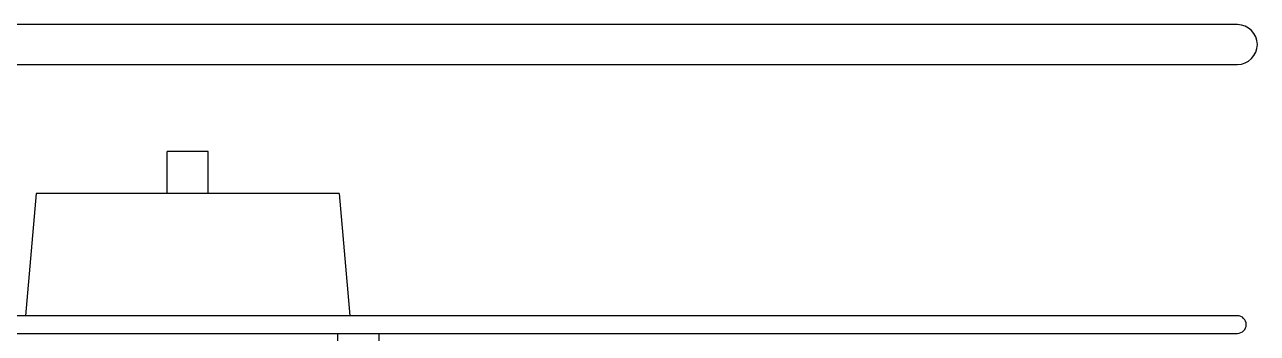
# Model space of a CAD drawing. Header units: millimetres. Extents: x 0 to 118900, y 0 to 84100.
# Drawn here: x 56346 to 57842, y 79026 to 79400 of the extents above; entities that cross this region are included whole.
import ezdxf

# ---------------------------------------------------------------- set-up
doc = ezdxf.new("R2010")
doc.units = ezdxf.units.MM
doc.header["$LTSCALE"] = 100
doc.layers.add('Visible', color=7, linetype='Continuous', lineweight=25)

msp = doc.modelspace()

# ---------------------------------------------------------------- linework, layer by layer
at = {"layer": 'Visible'}
for p, q in [((57818.06, 79400.35), (52606.05, 79400.35)), ((52615.8, 79352.05), (57818.06, 79352.05)), ((56568.7, 79246.2), (56518.7, 79246.2)), ((56518.7, 79195.2), (56518.7, 79246.2)), ((56568.7, 79195.2), (56568.7, 79246.2)), ((56359.77, 79195.2), (56346.79, 79046.85)), ((56727.62, 79195.2), (56359.77, 79195.2)), ((56727.62, 79195.2), (56740.6, 79046.85)), ((57818.06, 79046.85), (52615.8, 79046.85)), ((52615.8, 79025.55), (57818.06, 79025.55)), ((56725.63, 79025.55), (56725.63, 78985.7)), ((56775.63, 79025.55), (56775.63, 78985.7))]:
    msp.add_line(p, q, dxfattribs=at)
for centre, radius in [((57818.06, 79376.2), 24.15), ((57818.06, 79036.2), 10.65)]:
    msp.add_arc(centre, radius, 270, 90, dxfattribs=at)

doc.saveas('drawing.dxf')
